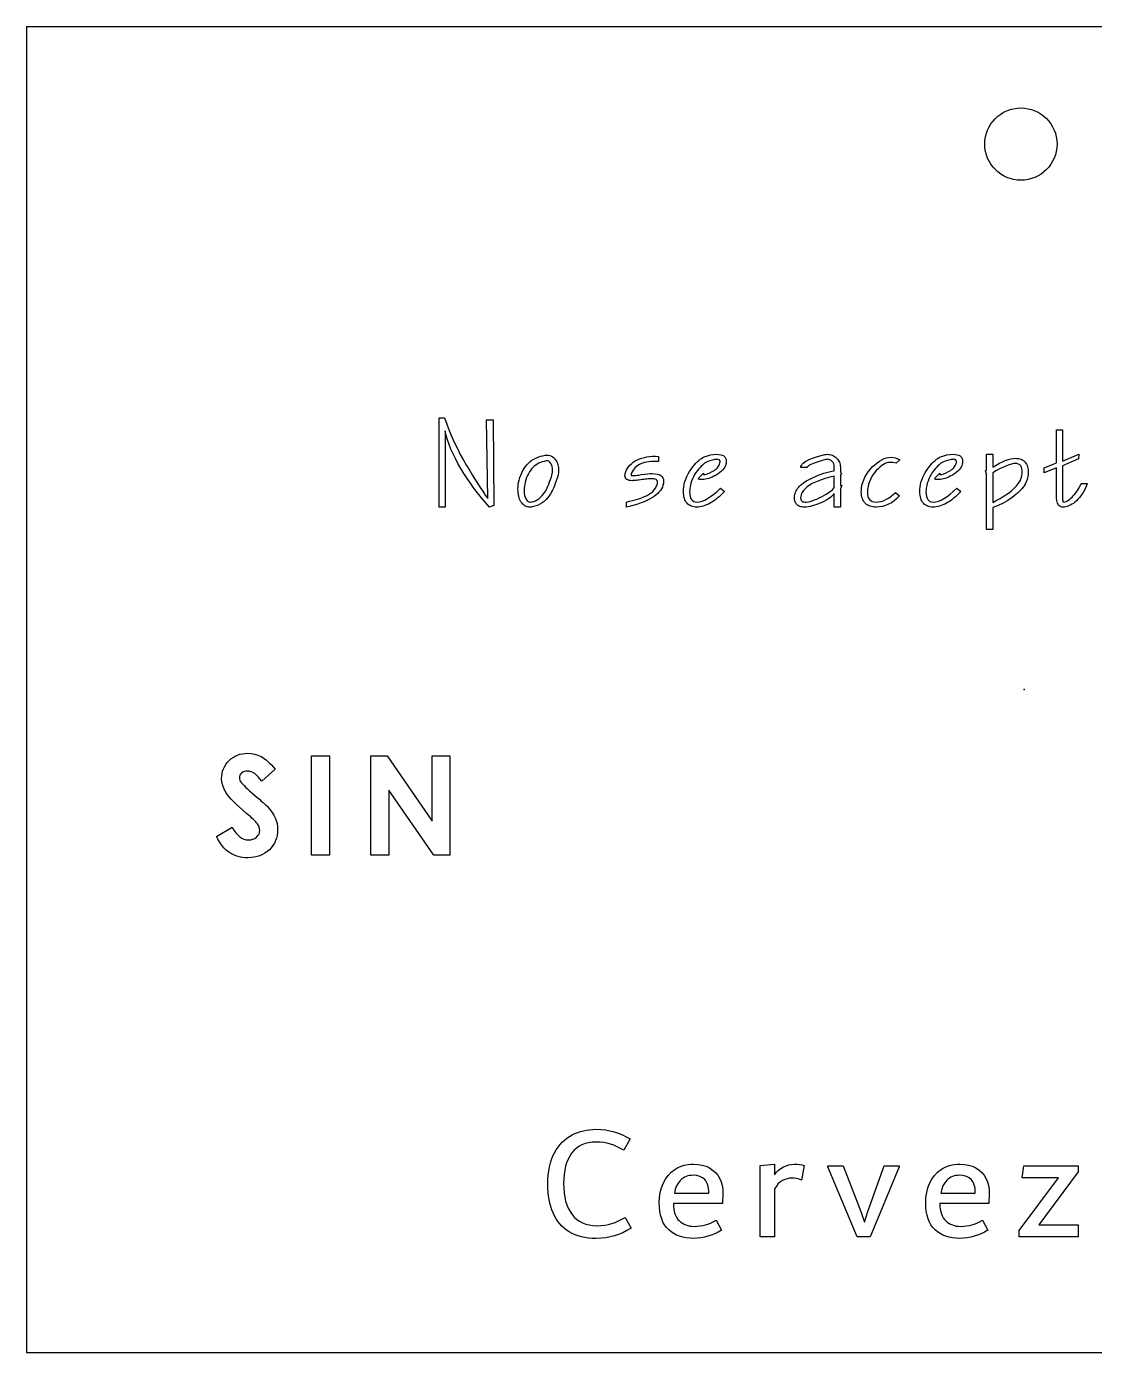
# Model space of a CAD drawing. Header units: millimetres. Extents: x -150 to 150, y -100 to 100.
# Drawn here: x -150.5 to 10.6, y -100 to 100 of the extents above; entities that cross this region are included whole.
import ezdxf

# ---------------------------------------------------------------- set-up
doc = ezdxf.new("R2010")
doc.units = ezdxf.units.MM
doc.header["$PDSIZE"] = -1

msp = doc.modelspace()

# ---------------------------------------------------------------- linework, layer by layer
at = {"color": 7, "linetype": 'Continuous'}
for p, q in [((-150.49, 100), (149.51, 100)), ((-150.49, 100), (-150.49, -100)), ((-150.49, -100), (149.51, -100))]:
    msp.add_line(p, q, dxfattribs=at)
at = {"color": 7, "linetype": 'Continuous', "flags": 128}
for points in [[(-79.98, 27.76), (-80.63, 27.5), (-80.63, 27.5), (-81.26, 28.22), (-81.86, 28.93), (-82.44, 29.66), (-82.99, 30.38), (-83.53, 31.11), (-84.03, 31.85), (-84.52, 32.59), (-84.98, 33.34), (-85.41, 34.09), (-85.79, 34.82), (-86.15, 35.54), (-86.46, 36.26), (-86.74, 36.96), (-86.98, 37.65), (-87.18, 38.33), (-87.34, 39), (-87.34, 39), (-87.34, 27.5), (-87.34, 27.5), (-88.26, 27.5), (-88.26, 27.5), (-88.26, 41), (-88.26, 41), (-87.43, 41), (-87.43, 41), (-87.08, 40.02), (-86.71, 39.07), (-86.32, 38.13), (-85.92, 37.22), (-85.5, 36.33), (-85.06, 35.46), (-84.59, 34.61), (-84.12, 33.78), (-84.12, 33.78), (-83.69, 33.08), (-83.27, 32.4), (-82.86, 31.74), (-82.46, 31.11), (-82.06, 30.49), (-81.66, 29.9), (-81.28, 29.33), (-80.9, 28.79), (-80.9, 28.79), (-81.09, 40.7), (-81.09, 40.7), (-80.09, 40.7), (-80.09, 40.7), (-79.98, 27.76)], [(9.53, 31.06), (9.38, 30.62), (9.17, 30.17), (8.89, 29.69), (8.54, 29.21), (8.54, 29.21), (8.33, 28.94), (8.11, 28.69), (7.89, 28.47), (7.66, 28.27), (7.43, 28.08), (7.19, 27.93), (6.95, 27.79), (6.7, 27.68), (6.7, 27.68), (6.5, 27.6), (6.3, 27.55), (6.1, 27.52), (5.91, 27.5), (5.91, 27.5), (5.73, 27.52), (5.58, 27.56), (5.44, 27.62), (5.31, 27.71), (5.2, 27.82), (5.11, 27.96), (5.03, 28.12), (4.96, 28.31), (4.96, 28.31), (4.92, 28.53), (4.89, 28.81), (4.87, 29.17), (4.86, 29.58), (4.86, 29.58), (4.86, 33.44), (4.86, 33.44), (3.01, 32.66), (3.01, 32.66), (3.02, 33.45), (3.02, 33.45), (4.86, 34.2), (4.86, 34.2), (4.86, 39.16), (4.86, 39.16), (5.78, 39.16), (5.78, 39.16), (5.78, 34.44), (5.78, 34.44), (8.23, 35.48), (8.23, 35.48), (8.22, 34.77), (8.22, 34.77), (5.78, 33.73), (5.78, 33.73), (5.78, 29.54), (5.78, 29.54), (5.78, 29.35), (5.78, 29.18), (5.78, 29.03), (5.78, 28.91), (5.78, 28.81), (5.78, 28.74), (5.79, 28.68), (5.79, 28.66), (5.79, 28.66), (5.82, 28.49), (5.86, 28.37), (5.91, 28.3), (5.96, 28.27), (5.96, 28.27), (6.13, 28.3), (6.35, 28.37), (6.35, 28.37), (6.52, 28.46), (6.7, 28.56), (6.88, 28.69), (7.06, 28.84), (7.24, 29.02), (7.42, 29.21), (7.61, 29.43), (7.79, 29.66), (7.79, 29.66), (8.06, 30.04), (8.29, 30.4), (8.47, 30.74), (8.61, 31.06), (8.61, 31.06), (9.53, 31.06)], [(-70.42, 31.88), (-70.57, 31.46), (-70.72, 31.08), (-70.86, 30.72), (-71.01, 30.39), (-71.14, 30.09), (-71.28, 29.81), (-71.42, 29.57), (-71.54, 29.35), (-71.54, 29.35), (-71.8, 28.99), (-72.08, 28.67), (-72.38, 28.38), (-72.7, 28.14), (-73.05, 27.93), (-73.41, 27.76), (-73.79, 27.63), (-74.2, 27.54), (-74.2, 27.54), (-74.37, 27.51), (-74.53, 27.5), (-74.53, 27.5), (-74.75, 27.52), (-74.95, 27.56), (-75.14, 27.62), (-75.31, 27.71), (-75.48, 27.83), (-75.63, 27.97), (-75.78, 28.14), (-75.91, 28.33), (-75.91, 28.33), (-76.02, 28.52), (-76.1, 28.72), (-76.18, 28.93), (-76.24, 29.16), (-76.29, 29.4), (-76.33, 29.66), (-76.35, 29.92), (-76.36, 30.2), (-76.36, 30.2), (-76.35, 30.54), (-76.31, 30.88), (-76.26, 31.22), (-76.19, 31.56), (-76.19, 31.56), (-76.08, 31.96), (-75.94, 32.34), (-75.79, 32.7), (-75.63, 33.03), (-75.44, 33.34), (-75.24, 33.63), (-75.02, 33.9), (-74.78, 34.15), (-74.52, 34.37), (-74.25, 34.58), (-73.96, 34.76), (-73.65, 34.91), (-73.32, 35.05), (-72.98, 35.17), (-72.62, 35.26), (-72.24, 35.33), (-72.24, 35.33), (-72, 35.34), (-71.78, 35.33), (-71.57, 35.29), (-71.38, 35.23), (-71.19, 35.13), (-71.02, 35.01), (-70.86, 34.87), (-70.72, 34.69), (-70.72, 34.69), (-70.6, 34.51), (-70.5, 34.32), (-70.41, 34.12), (-70.34, 33.91), (-70.29, 33.7), (-70.25, 33.47), (-70.23, 33.24), (-70.22, 33.01), (-70.22, 33.01), (-70.23, 32.72), (-70.27, 32.44), (-70.33, 32.16), (-70.42, 31.88)], [(-71.3, 32.07), (-71.23, 32.3), (-71.18, 32.53), (-71.15, 32.78), (-71.14, 33.03), (-71.14, 33.03), (-71.16, 33.35), (-71.2, 33.63), (-71.29, 33.89), (-71.4, 34.11), (-71.4, 34.11), (-71.54, 34.3), (-71.71, 34.42), (-71.89, 34.47), (-72.1, 34.47), (-72.1, 34.47), (-72.39, 34.41), (-72.68, 34.34), (-72.94, 34.24), (-73.2, 34.13), (-73.45, 34), (-73.68, 33.85), (-73.89, 33.68), (-74.1, 33.49), (-74.29, 33.28), (-74.47, 33.05), (-74.63, 32.81), (-74.79, 32.54), (-74.93, 32.26), (-75.05, 31.96), (-75.17, 31.63), (-75.27, 31.29), (-75.27, 31.29), (-75.34, 30.98), (-75.39, 30.66), (-75.43, 30.33), (-75.44, 30), (-75.44, 30), (-75.42, 29.62), (-75.37, 29.28), (-75.29, 28.99), (-75.18, 28.75), (-75.18, 28.75), (-75.04, 28.54), (-74.9, 28.39), (-74.74, 28.3), (-74.57, 28.27), (-74.57, 28.27), (-74.45, 28.27), (-74.31, 28.29), (-74.31, 28.29), (-74.01, 28.36), (-73.72, 28.47), (-73.45, 28.61), (-73.19, 28.78), (-72.94, 28.99), (-72.7, 29.24), (-72.48, 29.51), (-72.27, 29.82), (-72.27, 29.82), (-72.17, 29.99), (-72.07, 30.19), (-71.95, 30.43), (-71.83, 30.69), (-71.71, 30.99), (-71.58, 31.32), (-71.44, 31.68), (-71.3, 32.07)], [(-54.48, 30.8), (-54.57, 30.53), (-54.69, 30.28), (-54.85, 30.03), (-55.04, 29.79), (-55.26, 29.56), (-55.52, 29.34), (-55.82, 29.12), (-56.14, 28.91), (-56.5, 28.71), (-56.9, 28.51), (-57.33, 28.32), (-57.79, 28.14), (-58.29, 27.97), (-58.82, 27.81), (-59.39, 27.65), (-59.99, 27.5), (-59.99, 27.5), (-59.99, 28.27), (-59.99, 28.27), (-59.51, 28.39), (-59.07, 28.51), (-58.68, 28.62), (-58.32, 28.72), (-57.99, 28.83), (-57.71, 28.92), (-57.47, 29.01), (-57.27, 29.09), (-57.27, 29.09), (-56.89, 29.27), (-56.56, 29.47), (-56.27, 29.67), (-56.01, 29.89), (-55.8, 30.11), (-55.62, 30.35), (-55.49, 30.6), (-55.38, 30.86), (-55.38, 30.86), (-55.33, 31.08), (-55.31, 31.27), (-55.31, 31.27), (-55.32, 31.39), (-55.36, 31.5), (-55.43, 31.59), (-55.52, 31.67), (-55.64, 31.73), (-55.79, 31.77), (-55.96, 31.79), (-56.16, 31.8), (-56.16, 31.8), (-56.27, 31.8), (-56.4, 31.79), (-56.55, 31.78), (-56.72, 31.76), (-56.92, 31.74), (-57.13, 31.71), (-57.37, 31.68), (-57.62, 31.65), (-57.88, 31.61), (-58.11, 31.58), (-58.33, 31.55), (-58.53, 31.53), (-58.72, 31.52), (-58.88, 31.5), (-59.03, 31.5), (-59.15, 31.49), (-59.15, 31.49), (-59.4, 31.51), (-59.62, 31.54), (-59.8, 31.6), (-59.95, 31.68), (-60.07, 31.79), (-60.15, 31.92), (-60.2, 32.07), (-60.22, 32.25), (-60.22, 32.25), (-60.2, 32.47), (-60.13, 32.71), (-60.13, 32.71), (-60.02, 33.02), (-59.87, 33.3), (-59.69, 33.57), (-59.49, 33.82), (-59.25, 34.06), (-58.98, 34.27), (-58.68, 34.47), (-58.34, 34.65), (-58.34, 34.65), (-58.01, 34.79), (-57.66, 34.91), (-57.29, 35.01), (-56.9, 35.09), (-56.5, 35.14), (-56.07, 35.17), (-55.63, 35.17), (-55.17, 35.15), (-55.17, 35.15), (-55.17, 34.39), (-55.17, 34.39), (-55.57, 34.41), (-55.95, 34.41), (-56.31, 34.39), (-56.65, 34.35), (-56.97, 34.3), (-57.27, 34.23), (-57.55, 34.14), (-57.8, 34.04), (-58.04, 33.92), (-58.26, 33.78), (-58.47, 33.63), (-58.66, 33.46), (-58.83, 33.27), (-58.99, 33.06), (-59.13, 32.84), (-59.26, 32.6), (-59.26, 32.6), (-59.29, 32.5), (-59.3, 32.39), (-59.3, 32.39), (-59.28, 32.34), (-59.24, 32.29), (-59.16, 32.27), (-59.06, 32.26), (-59.06, 32.26), (-58.97, 32.26), (-58.86, 32.27), (-58.72, 32.28), (-58.56, 32.3), (-58.38, 32.32), (-58.18, 32.35), (-57.95, 32.38), (-57.7, 32.41), (-57.2, 32.48), (-56.77, 32.53), (-56.41, 32.56), (-56.12, 32.57), (-56.12, 32.57), (-55.71, 32.55), (-55.36, 32.5), (-55.06, 32.41), (-54.82, 32.28), (-54.63, 32.12), (-54.5, 31.92), (-54.41, 31.69), (-54.39, 31.42), (-54.39, 31.42), (-54.41, 31.13), (-54.48, 30.8)], [(-45.07, 33.78), (-45.16, 33.55), (-45.29, 33.34), (-45.46, 33.13), (-45.65, 32.92), (-45.89, 32.73), (-46.15, 32.54), (-46.45, 32.35), (-46.79, 32.17), (-46.79, 32.17), (-47.06, 32.05), (-47.32, 31.94), (-47.57, 31.85), (-47.82, 31.78), (-48.06, 31.72), (-48.3, 31.68), (-48.52, 31.65), (-48.74, 31.65), (-48.74, 31.65), (-48.88, 31.66), (-49, 31.69), (-49.1, 31.76), (-49.18, 31.84), (-49.18, 31.84), (-48.36, 32.61), (-48.36, 32.61), (-48.36, 32.52), (-48.36, 32.46), (-48.37, 32.43), (-48.39, 32.41), (-48.39, 32.41), (-48.1, 32.44), (-47.78, 32.52), (-47.43, 32.66), (-47.05, 32.86), (-47.05, 32.86), (-46.83, 32.98), (-46.64, 33.11), (-46.46, 33.25), (-46.31, 33.38), (-46.19, 33.53), (-46.08, 33.67), (-45.99, 33.82), (-45.93, 33.97), (-45.93, 33.97), (-45.88, 34.18), (-45.86, 34.36), (-45.86, 34.36), (-45.86, 34.44), (-45.89, 34.51), (-45.92, 34.58), (-45.98, 34.63), (-46.04, 34.66), (-46.13, 34.69), (-46.22, 34.71), (-46.34, 34.72), (-46.34, 34.72), (-46.48, 34.71), (-46.64, 34.69), (-46.81, 34.65), (-47, 34.61), (-47.21, 34.54), (-47.43, 34.47), (-47.66, 34.38), (-47.91, 34.28), (-47.91, 34.28), (-48.06, 34.21), (-48.21, 34.12), (-48.37, 34), (-48.54, 33.85), (-48.71, 33.68), (-48.89, 33.49), (-49.08, 33.27), (-49.28, 33.02), (-49.28, 33.02), (-49.5, 32.72), (-49.7, 32.41), (-49.87, 32.1), (-50.03, 31.77), (-50.16, 31.44), (-50.27, 31.1), (-50.35, 30.75), (-50.42, 30.39), (-50.42, 30.39), (-50.45, 30.1), (-50.46, 29.8), (-50.46, 29.8), (-50.44, 29.44), (-50.39, 29.13), (-50.31, 28.87), (-50.19, 28.66), (-50.04, 28.49), (-49.85, 28.37), (-49.63, 28.3), (-49.38, 28.27), (-49.38, 28.27), (-48.99, 28.31), (-48.59, 28.4), (-48.17, 28.57), (-47.74, 28.8), (-47.29, 29.1), (-46.81, 29.46), (-46.33, 29.89), (-45.82, 30.38), (-45.82, 30.38), (-45.2, 29.88), (-45.2, 29.88), (-45.47, 29.59), (-45.75, 29.32), (-46.02, 29.07), (-46.3, 28.84), (-46.57, 28.63), (-46.84, 28.43), (-47.1, 28.26), (-47.37, 28.1), (-47.63, 27.96), (-47.89, 27.84), (-48.15, 27.74), (-48.41, 27.65), (-48.66, 27.59), (-48.92, 27.54), (-49.17, 27.51), (-49.42, 27.5), (-49.42, 27.5), (-49.64, 27.51), (-49.85, 27.54), (-50.05, 27.59), (-50.23, 27.66), (-50.4, 27.74), (-50.57, 27.84), (-50.71, 27.96), (-50.85, 28.1), (-50.98, 28.26), (-51.08, 28.44), (-51.17, 28.63), (-51.25, 28.83), (-51.31, 29.06), (-51.35, 29.3), (-51.37, 29.55), (-51.38, 29.82), (-51.38, 29.82), (-51.37, 30.18), (-51.33, 30.55), (-51.33, 30.55), (-51.26, 30.96), (-51.16, 31.36), (-51.03, 31.75), (-50.87, 32.14), (-50.69, 32.51), (-50.48, 32.89), (-50.24, 33.25), (-49.97, 33.6), (-49.97, 33.6), (-49.74, 33.87), (-49.52, 34.12), (-49.3, 34.34), (-49.08, 34.54), (-48.87, 34.72), (-48.66, 34.86), (-48.45, 34.99), (-48.25, 35.09), (-48.25, 35.09), (-47.78, 35.26), (-47.32, 35.38), (-46.86, 35.46), (-46.42, 35.48), (-46.42, 35.48), (-46.07, 35.47), (-45.77, 35.42), (-45.51, 35.34), (-45.31, 35.23), (-45.15, 35.08), (-45.03, 34.9), (-44.96, 34.7), (-44.94, 34.45), (-44.94, 34.45), (-44.94, 34.31), (-44.97, 34.15), (-45.01, 33.97), (-45.07, 33.78)], [(-27.52, 30.75), (-27.6, 30.52), (-27.66, 30.36), (-27.71, 30.26), (-27.72, 30.22), (-27.72, 30.22), (-27.72, 27.5), (-27.72, 27.5), (-28.65, 27.5), (-28.65, 27.5), (-28.65, 29.54), (-28.65, 29.54), (-28.79, 29.37), (-28.95, 29.2), (-29.15, 29.03), (-29.37, 28.86), (-29.62, 28.7), (-29.9, 28.53), (-30.21, 28.37), (-30.54, 28.2), (-30.54, 28.2), (-30.92, 28.04), (-31.28, 27.9), (-31.63, 27.78), (-31.96, 27.68), (-32.28, 27.6), (-32.59, 27.55), (-32.88, 27.52), (-33.16, 27.5), (-33.16, 27.5), (-33.35, 27.51), (-33.53, 27.53), (-33.7, 27.56), (-33.85, 27.61), (-33.99, 27.67), (-34.12, 27.74), (-34.23, 27.83), (-34.33, 27.93), (-34.41, 28.04), (-34.48, 28.16), (-34.54, 28.3), (-34.59, 28.46), (-34.62, 28.62), (-34.63, 28.8), (-34.64, 28.99), (-34.63, 29.19), (-34.63, 29.19), (-34.6, 29.39), (-34.56, 29.58), (-34.49, 29.76), (-34.41, 29.95), (-34.31, 30.12), (-34.18, 30.3), (-34.05, 30.48), (-33.89, 30.65), (-33.71, 30.82), (-33.51, 30.99), (-33.3, 31.15), (-33.06, 31.31), (-32.81, 31.47), (-32.54, 31.63), (-32.25, 31.78), (-31.94, 31.93), (-31.94, 31.93), (-31.49, 32.13), (-31.05, 32.31), (-30.62, 32.47), (-30.2, 32.61), (-29.8, 32.73), (-29.4, 32.83), (-29.02, 32.91), (-28.65, 32.97), (-28.65, 32.97), (-28.65, 33.66), (-28.65, 33.66), (-28.66, 33.86), (-28.72, 34.05), (-28.82, 34.22), (-28.96, 34.39), (-29.12, 34.53), (-29.29, 34.63), (-29.47, 34.7), (-29.66, 34.72), (-29.66, 34.72), (-29.76, 34.71), (-29.9, 34.69), (-30.07, 34.65), (-30.26, 34.6), (-30.49, 34.54), (-30.75, 34.45), (-31.05, 34.36), (-31.37, 34.25), (-31.37, 34.25), (-31.67, 34.15), (-31.94, 34.04), (-32.16, 33.95), (-32.36, 33.85), (-32.51, 33.75), (-32.63, 33.66), (-32.71, 33.58), (-32.75, 33.49), (-32.75, 33.49), (-33.69, 33.49), (-33.69, 33.49), (-33.66, 33.65), (-33.59, 33.81), (-33.48, 33.97), (-33.33, 34.13), (-33.14, 34.28), (-32.91, 34.43), (-32.64, 34.58), (-32.32, 34.72), (-32.32, 34.72), (-31.76, 34.95), (-31.19, 35.14), (-30.62, 35.31), (-30.04, 35.44), (-30.04, 35.44), (-29.87, 35.47), (-29.71, 35.48), (-29.71, 35.48), (-29.51, 35.47), (-29.32, 35.45), (-29.13, 35.4), (-28.95, 35.34), (-28.78, 35.25), (-28.62, 35.15), (-28.46, 35.03), (-28.31, 34.89), (-28.17, 34.74), (-28.05, 34.59), (-27.95, 34.44), (-27.87, 34.28), (-27.81, 34.12), (-27.76, 33.96), (-27.73, 33.79), (-27.72, 33.62), (-27.72, 33.62), (-27.72, 32.83), (-27.72, 32.83), (-27.71, 32.8), (-27.65, 32.74), (-27.59, 32.66), (-27.57, 32.59), (-27.57, 32.59), (-27.72, 32.36), (-27.72, 32.36), (-27.72, 30.79), (-27.72, 30.79), (-27.52, 30.75)], [(-18.74, 34.63), (-19.32, 34.12), (-19.32, 34.12), (-19.56, 34.18), (-19.79, 34.22), (-20.02, 34.25), (-20.23, 34.25), (-20.23, 34.25), (-20.48, 34.24), (-20.72, 34.18), (-20.98, 34.08), (-21.23, 33.94), (-21.49, 33.77), (-21.76, 33.55), (-22.03, 33.3), (-22.31, 33.01), (-22.57, 32.69), (-22.81, 32.37), (-23.01, 32.04), (-23.19, 31.69), (-23.34, 31.34), (-23.46, 30.98), (-23.55, 30.61), (-23.62, 30.24), (-23.62, 30.24), (-23.64, 30.02), (-23.64, 29.8), (-23.64, 29.8), (-23.62, 29.44), (-23.56, 29.13), (-23.46, 28.87), (-23.31, 28.66), (-23.13, 28.49), (-22.9, 28.37), (-22.63, 28.3), (-22.32, 28.27), (-22.32, 28.27), (-21.95, 28.3), (-21.58, 28.36), (-21.21, 28.48), (-20.85, 28.64), (-20.48, 28.84), (-20.11, 29.09), (-19.75, 29.39), (-19.38, 29.73), (-19.38, 29.73), (-18.79, 29.19), (-18.79, 29.19), (-19.19, 28.8), (-19.6, 28.45), (-20.02, 28.16), (-20.46, 27.93), (-20.91, 27.74), (-21.36, 27.61), (-21.83, 27.53), (-22.31, 27.5), (-22.31, 27.5), (-22.56, 27.51), (-22.79, 27.54), (-23.01, 27.58), (-23.22, 27.64), (-23.41, 27.72), (-23.59, 27.81), (-23.76, 27.92), (-23.92, 28.05), (-23.92, 28.05), (-24.07, 28.21), (-24.2, 28.39), (-24.31, 28.59), (-24.4, 28.8), (-24.47, 29.03), (-24.52, 29.28), (-24.55, 29.54), (-24.56, 29.82), (-24.56, 29.82), (-24.55, 30.1), (-24.53, 30.38), (-24.53, 30.38), (-24.46, 30.81), (-24.35, 31.23), (-24.2, 31.64), (-24.01, 32.05), (-23.79, 32.44), (-23.53, 32.83), (-23.23, 33.2), (-22.9, 33.57), (-22.54, 33.91), (-22.19, 34.2), (-21.84, 34.45), (-21.48, 34.66), (-21.13, 34.82), (-20.77, 34.93), (-20.42, 35), (-20.07, 35.02), (-20.07, 35.02), (-19.72, 35), (-19.38, 34.92), (-19.06, 34.8), (-18.74, 34.63)], [(-9.42, 33.78), (-9.51, 33.55), (-9.64, 33.34), (-9.8, 33.13), (-10, 32.92), (-10.23, 32.73), (-10.5, 32.54), (-10.8, 32.35), (-11.14, 32.17), (-11.14, 32.17), (-11.41, 32.05), (-11.67, 31.94), (-11.92, 31.85), (-12.17, 31.78), (-12.41, 31.72), (-12.65, 31.68), (-12.87, 31.65), (-13.09, 31.65), (-13.09, 31.65), (-13.23, 31.66), (-13.35, 31.69), (-13.45, 31.76), (-13.53, 31.84), (-13.53, 31.84), (-12.7, 32.61), (-12.7, 32.61), (-12.71, 32.52), (-12.71, 32.46), (-12.72, 32.43), (-12.74, 32.41), (-12.74, 32.41), (-12.45, 32.44), (-12.13, 32.52), (-11.78, 32.66), (-11.4, 32.86), (-11.4, 32.86), (-11.18, 32.98), (-10.99, 33.11), (-10.81, 33.25), (-10.66, 33.38), (-10.53, 33.53), (-10.43, 33.67), (-10.34, 33.82), (-10.28, 33.97), (-10.28, 33.97), (-10.22, 34.18), (-10.21, 34.36), (-10.21, 34.36), (-10.21, 34.44), (-10.23, 34.51), (-10.27, 34.58), (-10.33, 34.63), (-10.39, 34.66), (-10.47, 34.69), (-10.57, 34.71), (-10.68, 34.72), (-10.68, 34.72), (-10.83, 34.71), (-10.99, 34.69), (-11.16, 34.65), (-11.35, 34.61), (-11.56, 34.54), (-11.78, 34.47), (-12.01, 34.38), (-12.26, 34.28), (-12.26, 34.28), (-12.41, 34.21), (-12.56, 34.12), (-12.72, 34), (-12.88, 33.85), (-13.06, 33.68), (-13.24, 33.49), (-13.43, 33.27), (-13.63, 33.02), (-13.63, 33.02), (-13.85, 32.72), (-14.04, 32.41), (-14.22, 32.1), (-14.37, 31.77), (-14.5, 31.44), (-14.61, 31.1), (-14.7, 30.75), (-14.76, 30.39), (-14.76, 30.39), (-14.8, 30.1), (-14.81, 29.8), (-14.81, 29.8), (-14.79, 29.44), (-14.74, 29.13), (-14.65, 28.87), (-14.54, 28.66), (-14.38, 28.49), (-14.2, 28.37), (-13.98, 28.3), (-13.72, 28.27), (-13.72, 28.27), (-13.34, 28.31), (-12.94, 28.4), (-12.52, 28.57), (-12.09, 28.8), (-11.63, 29.1), (-11.16, 29.46), (-10.68, 29.89), (-10.17, 30.38), (-10.17, 30.38), (-9.54, 29.88), (-9.54, 29.88), (-9.82, 29.59), (-10.1, 29.32), (-10.37, 29.07), (-10.64, 28.84), (-10.92, 28.63), (-11.18, 28.43), (-11.45, 28.26), (-11.72, 28.1), (-11.98, 27.96), (-12.24, 27.84), (-12.5, 27.74), (-12.76, 27.65), (-13.01, 27.59), (-13.27, 27.54), (-13.52, 27.51), (-13.77, 27.5), (-13.77, 27.5), (-13.99, 27.51), (-14.2, 27.54), (-14.39, 27.59), (-14.58, 27.66), (-14.75, 27.74), (-14.91, 27.84), (-15.06, 27.96), (-15.2, 28.1), (-15.33, 28.26), (-15.43, 28.44), (-15.52, 28.63), (-15.6, 28.83), (-15.65, 29.06), (-15.69, 29.3), (-15.72, 29.55), (-15.73, 29.82), (-15.73, 29.82), (-15.72, 30.18), (-15.68, 30.55), (-15.68, 30.55), (-15.61, 30.96), (-15.51, 31.36), (-15.38, 31.75), (-15.22, 32.14), (-15.04, 32.51), (-14.82, 32.89), (-14.58, 33.25), (-14.31, 33.6), (-14.31, 33.6), (-14.09, 33.87), (-13.87, 34.12), (-13.65, 34.34), (-13.43, 34.54), (-13.22, 34.72), (-13.01, 34.86), (-12.8, 34.99), (-12.6, 35.09), (-12.6, 35.09), (-12.13, 35.26), (-11.66, 35.38), (-11.21, 35.46), (-10.77, 35.48), (-10.77, 35.48), (-10.42, 35.47), (-10.12, 35.42), (-9.86, 35.34), (-9.65, 35.23), (-9.49, 35.08), (-9.38, 34.9), (-9.31, 34.7), (-9.29, 34.45), (-9.29, 34.45), (-9.29, 34.31), (-9.32, 34.15), (-9.36, 33.97), (-9.42, 33.78)], [(0.62, 32.64), (0.61, 32.39), (0.57, 32.15), (0.52, 31.91), (0.46, 31.67), (0.37, 31.44), (0.27, 31.2), (0.14, 30.97), (0, 30.74), (-0.16, 30.51), (-0.34, 30.29), (-0.53, 30.06), (-0.75, 29.84), (-0.98, 29.62), (-1.23, 29.41), (-1.5, 29.19), (-1.79, 28.98), (-1.79, 28.98), (-2.46, 28.53), (-3.17, 28.12), (-3.93, 27.75), (-4.74, 27.43), (-4.74, 27.43), (-4.74, 24.13), (-4.74, 24.13), (-5.66, 24.13), (-5.66, 24.13), (-5.66, 32.51), (-5.66, 32.51), (-5.82, 32.98), (-5.82, 32.98), (-5.81, 32.99), (-5.78, 33.01), (-5.73, 33.05), (-5.66, 33.1), (-5.66, 33.1), (-5.66, 35.48), (-5.66, 35.48), (-4.74, 35.48), (-4.74, 35.48), (-4.74, 33.55), (-4.74, 33.55), (-4.23, 33.86), (-3.74, 34.13), (-3.28, 34.36), (-2.84, 34.54), (-2.42, 34.68), (-2.03, 34.79), (-1.66, 34.85), (-1.31, 34.87), (-1.31, 34.87), (-1.08, 34.86), (-0.85, 34.83), (-0.65, 34.79), (-0.45, 34.73), (-0.28, 34.65), (-0.12, 34.55), (0.03, 34.44), (0.16, 34.31), (0.27, 34.16), (0.37, 34), (0.45, 33.81), (0.51, 33.61), (0.56, 33.39), (0.6, 33.16), (0.62, 32.91), (0.62, 32.64)], [(-0.3, 32.64), (-0.3, 32.99), (-0.34, 33.28), (-0.41, 33.53), (-0.52, 33.74), (-0.67, 33.9), (-0.86, 34.01), (-1.08, 34.08), (-1.34, 34.1), (-1.34, 34.1), (-1.59, 34.08), (-1.9, 34.01), (-2.25, 33.9), (-2.65, 33.75), (-3.1, 33.55), (-3.6, 33.31), (-4.15, 33.02), (-4.74, 32.69), (-4.74, 32.69), (-4.74, 28.22), (-4.74, 28.22), (-4.2, 28.5), (-3.62, 28.82), (-3.01, 29.2), (-2.38, 29.63), (-2.38, 29.63), (-1.91, 29.99), (-1.49, 30.36), (-1.14, 30.73), (-0.85, 31.11), (-0.62, 31.48), (-0.45, 31.87), (-0.34, 32.25), (-0.3, 32.64)], [(-28.65, 30.46), (-28.65, 32.17), (-28.65, 32.17), (-29.3, 32.03), (-29.99, 31.83), (-30.71, 31.58), (-31.46, 31.28), (-31.46, 31.28), (-31.95, 31.05), (-32.37, 30.81), (-32.73, 30.55), (-33.04, 30.29), (-33.29, 30.02), (-33.48, 29.73), (-33.61, 29.43), (-33.69, 29.13), (-33.69, 29.13), (-33.71, 28.93), (-33.7, 28.75), (-33.67, 28.61), (-33.6, 28.49), (-33.51, 28.39), (-33.4, 28.32), (-33.25, 28.29), (-33.08, 28.27), (-33.08, 28.27), (-32.83, 28.28), (-32.55, 28.32), (-32.26, 28.38), (-31.96, 28.47), (-31.63, 28.59), (-31.29, 28.72), (-30.93, 28.89), (-30.55, 29.07), (-30.55, 29.07), (-30.2, 29.26), (-29.88, 29.45), (-29.59, 29.63), (-29.34, 29.81), (-29.12, 29.98), (-28.93, 30.14), (-28.77, 30.3), (-28.65, 30.46)], [(-112.99, -12), (-115.01, -13.84), (-115.01, -13.84), (-115.27, -13.48), (-115.54, -13.17), (-115.81, -12.91), (-116.07, -12.69), (-116.34, -12.52), (-116.62, -12.4), (-116.89, -12.33), (-117.16, -12.31), (-117.16, -12.31), (-117.42, -12.32), (-117.65, -12.38), (-117.86, -12.48), (-118.04, -12.61), (-118.19, -12.77), (-118.29, -12.93), (-118.36, -13.11), (-118.38, -13.29), (-118.38, -13.29), (-118.36, -13.47), (-118.31, -13.66), (-118.24, -13.84), (-118.13, -14.01), (-118.13, -14.01), (-118.02, -14.14), (-117.88, -14.3), (-117.68, -14.49), (-117.45, -14.72), (-117.18, -14.97), (-116.86, -15.26), (-116.49, -15.59), (-116.09, -15.94), (-116.09, -15.94), (-115.71, -16.27), (-115.37, -16.56), (-115.07, -16.83), (-114.81, -17.06), (-114.59, -17.26), (-114.41, -17.43), (-114.26, -17.57), (-114.16, -17.67), (-114.16, -17.67), (-113.77, -18.11), (-113.44, -18.53), (-113.17, -18.95), (-112.96, -19.36), (-112.81, -19.77), (-112.7, -20.2), (-112.63, -20.65), (-112.61, -21.11), (-112.61, -21.11), (-112.63, -21.57), (-112.69, -22), (-112.78, -22.41), (-112.92, -22.8), (-113.1, -23.18), (-113.31, -23.53), (-113.56, -23.86), (-113.86, -24.17), (-114.18, -24.46), (-114.53, -24.7), (-114.9, -24.91), (-115.3, -25.08), (-115.72, -25.21), (-116.16, -25.31), (-116.62, -25.36), (-117.11, -25.38), (-117.11, -25.38), (-117.5, -25.37), (-117.87, -25.33), (-118.23, -25.27), (-118.58, -25.19), (-118.92, -25.08), (-119.24, -24.95), (-119.55, -24.79), (-119.85, -24.61), (-120.13, -24.41), (-120.41, -24.17), (-120.67, -23.91), (-120.93, -23.62), (-121.17, -23.3), (-121.4, -22.96), (-121.63, -22.59), (-121.84, -22.19), (-121.84, -22.19), (-119.47, -20.77), (-119.47, -20.77), (-119.2, -21.22), (-118.92, -21.61), (-118.63, -21.94), (-118.32, -22.21), (-118.01, -22.42), (-117.69, -22.57), (-117.36, -22.66), (-117.01, -22.69), (-117.01, -22.69), (-116.67, -22.66), (-116.35, -22.58), (-116.06, -22.45), (-115.8, -22.26), (-115.58, -22.04), (-115.42, -21.8), (-115.33, -21.54), (-115.3, -21.27), (-115.3, -21.27), (-115.33, -21.01), (-115.39, -20.76), (-115.51, -20.5), (-115.67, -20.25), (-115.78, -20.11), (-115.91, -19.96), (-116.07, -19.79), (-116.26, -19.6), (-116.48, -19.4), (-116.72, -19.17), (-116.99, -18.94), (-117.29, -18.68), (-117.29, -18.68), (-117.86, -18.2), (-118.38, -17.74), (-118.84, -17.31), (-119.26, -16.91), (-119.62, -16.53), (-119.92, -16.19), (-120.17, -15.88), (-120.38, -15.59), (-120.68, -15.05), (-120.9, -14.5), (-121.03, -13.96), (-121.07, -13.42), (-121.07, -13.42), (-121.05, -13.03), (-121, -12.66), (-120.91, -12.31), (-120.79, -11.96), (-120.63, -11.64), (-120.43, -11.32), (-120.2, -11.02), (-119.94, -10.73), (-119.65, -10.47), (-119.34, -10.24), (-119.01, -10.05), (-118.67, -9.89), (-118.31, -9.77), (-117.93, -9.68), (-117.54, -9.63), (-117.13, -9.61), (-117.13, -9.61), (-116.61, -9.65), (-116.09, -9.74), (-115.58, -9.9), (-115.09, -10.13), (-114.85, -10.27), (-114.6, -10.44), (-114.34, -10.63), (-114.08, -10.85), (-113.82, -11.1), (-113.55, -11.37), (-113.27, -11.67), (-112.99, -12)], [(-107.49, -10), (-104.8, -10), (-104.8, -10), (-104.8, -25), (-104.8, -25), (-107.49, -25), (-107.49, -25), (-107.49, -10)], [(-98.53, -10), (-96.11, -10), (-96.11, -10), (-89.3, -19.87), (-89.3, -19.87), (-89.3, -10), (-89.3, -10), (-86.61, -10), (-86.61, -10), (-86.61, -25), (-86.61, -25), (-89.05, -25), (-89.05, -25), (-95.84, -15.16), (-95.84, -15.16), (-95.84, -25), (-95.84, -25), (-98.53, -25), (-98.53, -25), (-98.53, -10)], [(-64.54, -82.8), (-65.14, -82.79), (-65.71, -82.74), (-66.26, -82.66), (-66.78, -82.55), (-67.28, -82.41), (-67.75, -82.24), (-68.2, -82.03), (-68.62, -81.8), (-69.02, -81.53), (-69.39, -81.24), (-69.73, -80.93), (-70.05, -80.59), (-70.34, -80.22), (-70.61, -79.82), (-70.85, -79.4), (-71.06, -78.96), (-71.24, -78.49), (-71.4, -78), (-71.54, -77.49), (-71.65, -76.95), (-71.74, -76.4), (-71.8, -75.83), (-71.84, -75.24), (-71.85, -74.62), (-71.85, -74.62), (-71.84, -73.91), (-71.79, -73.24), (-71.71, -72.6), (-71.6, -71.99), (-71.45, -71.41), (-71.28, -70.87), (-71.08, -70.36), (-70.84, -69.88), (-70.57, -69.44), (-70.29, -69.02), (-69.99, -68.64), (-69.67, -68.28), (-69.33, -67.96), (-68.97, -67.68), (-68.58, -67.41), (-68.18, -67.19), (-67.77, -66.99), (-67.34, -66.82), (-66.91, -66.68), (-66.47, -66.55), (-66.01, -66.46), (-65.55, -66.4), (-65.07, -66.36), (-64.59, -66.34), (-64.59, -66.34), (-63.86, -66.36), (-63.15, -66.44), (-62.48, -66.55), (-61.84, -66.71), (-61.22, -66.91), (-60.61, -67.16), (-60.01, -67.45), (-59.43, -67.79), (-59.43, -67.79), (-60.41, -69.5), (-60.41, -69.5), (-60.89, -69.21), (-61.38, -68.96), (-61.88, -68.75), (-62.39, -68.58), (-62.9, -68.44), (-63.43, -68.35), (-63.96, -68.29), (-64.5, -68.27), (-64.5, -68.27), (-65.12, -68.29), (-65.7, -68.37), (-66.23, -68.5), (-66.72, -68.69), (-67.17, -68.92), (-67.58, -69.21), (-67.94, -69.55), (-68.27, -69.94), (-68.55, -70.38), (-68.8, -70.86), (-69.01, -71.37), (-69.18, -71.92), (-69.31, -72.51), (-69.4, -73.13), (-69.46, -73.8), (-69.48, -74.5), (-69.48, -74.5), (-69.46, -75.22), (-69.4, -75.91), (-69.3, -76.55), (-69.16, -77.16), (-68.98, -77.73), (-68.76, -78.25), (-68.5, -78.73), (-68.2, -79.18), (-67.87, -79.58), (-67.49, -79.92), (-67.08, -80.21), (-66.63, -80.45), (-66.14, -80.64), (-65.62, -80.77), (-65.05, -80.85), (-64.45, -80.88), (-64.45, -80.88), (-63.84, -80.85), (-63.26, -80.79), (-62.72, -80.69), (-62.2, -80.55), (-61.69, -80.37), (-61.19, -80.15), (-60.69, -79.9), (-60.19, -79.62), (-60.19, -79.62), (-59.28, -81.26), (-59.28, -81.26), (-59.92, -81.61), (-60.56, -81.93), (-61.19, -82.19), (-61.81, -82.41), (-62.44, -82.58), (-63.11, -82.7), (-63.81, -82.78), (-64.54, -82.8)], [(-45.48, -77.54), (-52.91, -77.54), (-52.91, -77.54), (-52.89, -77.98), (-52.84, -78.38), (-52.77, -78.75), (-52.67, -79.1), (-52.55, -79.41), (-52.4, -79.69), (-52.22, -79.94), (-52.01, -80.16), (-51.79, -80.35), (-51.55, -80.52), (-51.29, -80.66), (-51.02, -80.77), (-50.73, -80.86), (-50.42, -80.93), (-50.11, -80.96), (-49.77, -80.98), (-49.77, -80.98), (-49.3, -80.96), (-48.86, -80.92), (-48.45, -80.85), (-48.07, -80.75), (-47.7, -80.63), (-47.31, -80.47), (-46.9, -80.28), (-46.46, -80.06), (-46.46, -80.06), (-45.66, -81.53), (-45.66, -81.53), (-46.16, -81.83), (-46.67, -82.08), (-47.19, -82.3), (-47.71, -82.48), (-48.24, -82.62), (-48.77, -82.72), (-49.32, -82.78), (-49.86, -82.8), (-49.86, -82.8), (-50.44, -82.78), (-50.98, -82.72), (-51.49, -82.62), (-51.98, -82.48), (-52.43, -82.29), (-52.86, -82.07), (-53.25, -81.81), (-53.62, -81.5), (-53.95, -81.16), (-54.24, -80.76), (-54.48, -80.32), (-54.67, -79.83), (-54.83, -79.29), (-54.94, -78.7), (-55.01, -78.07), (-55.03, -77.39), (-55.03, -77.39), (-54.99, -76.61), (-54.88, -75.86), (-54.7, -75.16), (-54.45, -74.49), (-54.12, -73.86), (-53.72, -73.31), (-53.25, -72.81), (-52.7, -72.39), (-52.4, -72.2), (-52.09, -72.04), (-51.76, -71.91), (-51.41, -71.8), (-51.05, -71.71), (-50.67, -71.65), (-50.27, -71.61), (-49.86, -71.6), (-49.86, -71.6), (-49.18, -71.64), (-48.55, -71.74), (-47.98, -71.92), (-47.45, -72.17), (-46.99, -72.48), (-46.57, -72.84), (-46.23, -73.26), (-45.94, -73.73), (-45.72, -74.24), (-45.56, -74.79), (-45.46, -75.38), (-45.43, -76), (-45.43, -76), (-45.48, -77.54)], [(-34.63, -71.6), (-34.24, -71.61), (-33.89, -71.65), (-33.55, -71.71), (-33.18, -71.8), (-33.18, -71.8), (-33.56, -74), (-33.56, -74), (-33.96, -73.87), (-34.33, -73.78), (-34.69, -73.72), (-35.04, -73.7), (-35.04, -73.7), (-35.41, -73.72), (-35.77, -73.79), (-36.11, -73.89), (-36.44, -74.04), (-36.76, -74.25), (-37.08, -74.53), (-37.38, -74.89), (-37.68, -75.33), (-37.68, -75.33), (-37.68, -82.57), (-37.68, -82.57), (-39.81, -82.57), (-39.81, -82.57), (-39.81, -71.82), (-39.81, -71.82), (-37.68, -71.6), (-37.68, -71.6), (-37.68, -73.19), (-37.68, -73.19), (-37.37, -72.82), (-37.04, -72.5), (-36.68, -72.23), (-36.3, -72), (-35.9, -71.83), (-35.49, -71.7), (-35.07, -71.63), (-34.63, -71.6)], [(-18.87, -71.83), (-18.87, -71.98), (-18.87, -71.98), (-23.21, -82.57), (-23.21, -82.57), (-25.17, -82.57), (-25.17, -82.57), (-29.61, -71.98), (-29.61, -71.98), (-29.61, -71.83), (-29.61, -71.83), (-27.28, -71.83), (-27.28, -71.83), (-24.65, -78.75), (-24.65, -78.75), (-24.59, -78.91), (-24.5, -79.15), (-24.39, -79.47), (-24.25, -79.88), (-24.25, -79.88), (-24.1, -80.34), (-24.1, -80.34), (-23.85, -79.53), (-23.58, -78.75), (-23.58, -78.75), (-21.1, -71.83), (-21.1, -71.83), (-18.87, -71.83)], [(-5.3, -77.54), (-12.72, -77.54), (-12.72, -77.54), (-12.71, -77.98), (-12.66, -78.38), (-12.59, -78.75), (-12.49, -79.1), (-12.36, -79.41), (-12.21, -79.69), (-12.03, -79.94), (-11.83, -80.16), (-11.61, -80.35), (-11.36, -80.52), (-11.11, -80.66), (-10.83, -80.77), (-10.55, -80.86), (-10.24, -80.93), (-9.92, -80.96), (-9.59, -80.98), (-9.59, -80.98), (-9.11, -80.96), (-8.67, -80.92), (-8.26, -80.85), (-7.89, -80.75), (-7.52, -80.63), (-7.12, -80.47), (-6.71, -80.28), (-6.28, -80.06), (-6.28, -80.06), (-5.47, -81.53), (-5.47, -81.53), (-5.98, -81.83), (-6.49, -82.08), (-7.01, -82.3), (-7.53, -82.48), (-8.06, -82.62), (-8.59, -82.72), (-9.13, -82.78), (-9.68, -82.8), (-9.68, -82.8), (-10.25, -82.78), (-10.8, -82.72), (-11.31, -82.62), (-11.8, -82.48), (-12.25, -82.29), (-12.67, -82.07), (-13.07, -81.81), (-13.44, -81.5), (-13.77, -81.16), (-14.05, -80.76), (-14.3, -80.32), (-14.49, -79.83), (-14.65, -79.29), (-14.76, -78.7), (-14.82, -78.07), (-14.85, -77.39), (-14.85, -77.39), (-14.81, -76.61), (-14.7, -75.86), (-14.52, -75.16), (-14.26, -74.49), (-13.93, -73.86), (-13.53, -73.31), (-13.06, -72.81), (-12.52, -72.39), (-12.22, -72.2), (-11.91, -72.04), (-11.58, -71.91), (-11.23, -71.8), (-10.87, -71.71), (-10.49, -71.65), (-10.09, -71.61), (-9.68, -71.6), (-9.68, -71.6), (-9, -71.64), (-8.37, -71.74), (-7.8, -71.92), (-7.27, -72.17), (-6.8, -72.48), (-6.39, -72.84), (-6.05, -73.26), (-5.76, -73.73), (-5.53, -74.24), (-5.37, -74.79), (-5.28, -75.38), (-5.25, -76), (-5.25, -76), (-5.3, -77.54)], [(2.24, -80.75), (8.15, -80.75), (8.15, -80.75), (8.15, -82.57), (8.15, -82.57), (-0.77, -82.57), (-0.77, -82.57), (-0.77, -81.61), (-0.77, -81.61), (5.2, -73.65), (5.2, -73.65), (-0.31, -73.65), (-0.31, -73.65), (-0.07, -71.83), (-0.07, -71.83), (8.15, -71.83), (8.15, -71.83), (8.15, -72.76), (8.15, -72.76), (2.24, -80.75)], [(-49.89, -73.28), (-50.19, -73.29), (-50.48, -73.33), (-50.75, -73.38), (-51, -73.46), (-51.23, -73.56), (-51.45, -73.69), (-51.65, -73.83), (-51.84, -74), (-52.16, -74.4), (-52.42, -74.86), (-52.62, -75.39), (-52.76, -75.99), (-52.76, -75.99), (-47.55, -75.99), (-47.55, -75.99), (-47.55, -75.9), (-47.55, -75.9), (-47.56, -75.58), (-47.59, -75.28), (-47.64, -75.01), (-47.7, -74.75), (-47.79, -74.51), (-47.89, -74.3), (-48.02, -74.11), (-48.16, -73.93), (-48.5, -73.65), (-48.9, -73.44), (-49.36, -73.32), (-49.89, -73.28)], [(-9.71, -73.28), (-10.01, -73.29), (-10.3, -73.33), (-10.56, -73.38), (-10.81, -73.46), (-11.05, -73.56), (-11.27, -73.69), (-11.47, -73.83), (-11.66, -74), (-11.98, -74.4), (-12.24, -74.86), (-12.43, -75.39), (-12.57, -75.99), (-12.57, -75.99), (-7.37, -75.99), (-7.37, -75.99), (-7.37, -75.9), (-7.37, -75.9), (-7.38, -75.58), (-7.41, -75.28), (-7.45, -75.01), (-7.52, -74.75), (-7.61, -74.51), (-7.71, -74.3), (-7.83, -74.11), (-7.98, -73.93), (-8.31, -73.65), (-8.71, -73.44), (-9.18, -73.32), (-9.71, -73.28)]]:
    msp.add_lwpolyline(points, dxfattribs=at)
at = {"color": 7, "linetype": 'Continuous'}
msp.add_circle((-0.49, 82.27), 5.45, dxfattribs=at)
msp.add_point((0, 0), dxfattribs=at)

doc.saveas('drawing.dxf')
